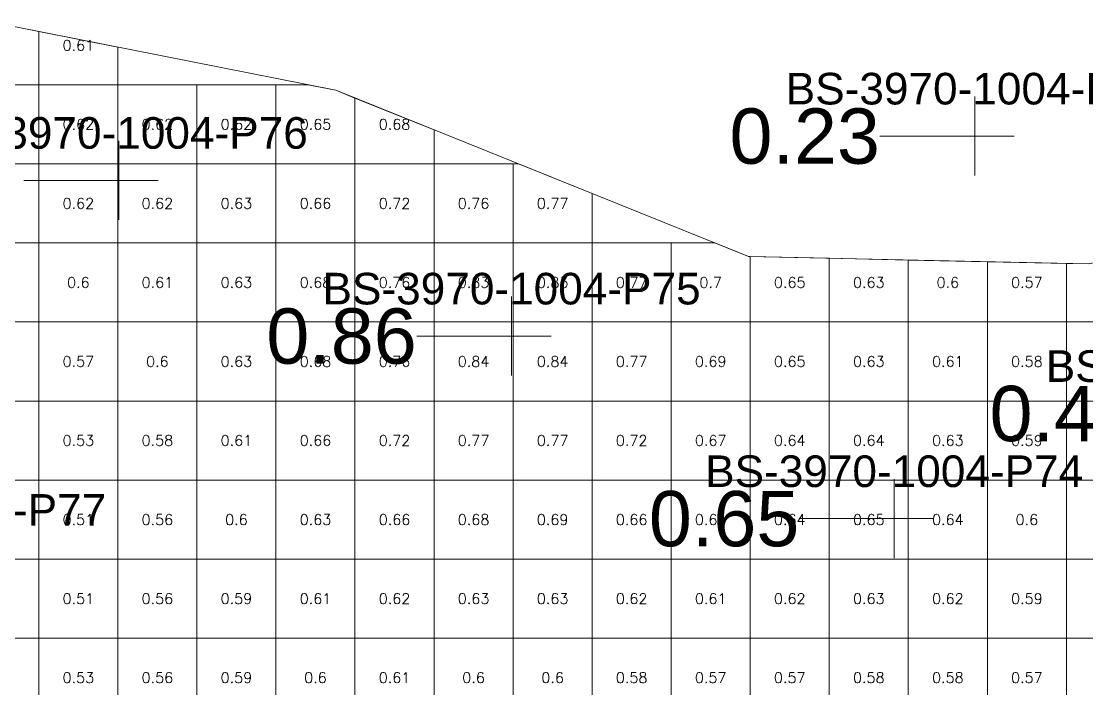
# Model space of a CAD drawing. Header units: inches. Extents: x 469759 to 470079, y 4349683 to 4349873.
# Drawn here: x 469855.99 to 469869.47, y 4349778.85 to 4349787.29 of the extents above; entities that cross this region are included whole.
import ezdxf
from ezdxf.enums import TextEntityAlignment as Align

# ---------------------------------------------------------------- set-up
doc = ezdxf.new("R2010")
doc.units = ezdxf.units.IN
doc.header["$MEASUREMENT"] = 0
for name, color, linetype, lineweight in [('点', 7, 'Continuous', 0), ('爆区方格网', 7, 'Continuous', 0), ('线条', 7, 'Continuous', 0), ('钻孔', 7, 'Continuous', 0)]:
    doc.layers.add(name, color=color, linetype=linetype, lineweight=lineweight)
doc.styles.add('3dmine_textStyle_1', font='txt.shx', dxfattribs={"height": 1, "bigfont": 'gbcbig.shx'})
doc.styles.add('3dmine_textStyle_2', font='arial.ttf', dxfattribs={"height": 1})

msp = doc.modelspace()

# ---------------------------------------------------------------- hatches: boundary and pattern name
at = {"layer": '钻孔', "linetype": 'Continuous', "lineweight": 0, "true_color": 0x808080, "extrusion": (0, 1, 0)}
msp.add_hatch(color=8, dxfattribs=at).paths.add_polyline_path([(-469869.05, 3960), (-469868.05, 3960), (-469868.05, 3972), (-469869.05, 3972)], flags=0)
at = {"layer": '钻孔', "linetype": 'Continuous', "lineweight": 0, "extrusion": (0, 1, 0)}
msp.add_hatch(color=4, dxfattribs=at).paths.add_polyline_path([(-469858.22, 3960.09), (-469857.22, 3960.09), (-469857.22, 3972.09), (-469858.22, 3972.09)], flags=0)
at = {"layer": '钻孔', "linetype": 'Continuous', "lineweight": 0, "true_color": 0x00ffff, "extrusion": (0, 1, 0)}
for points in [[(-469863.19, 3960.18), (-469862.19, 3960.18), (-469862.19, 3972.18), (-469863.19, 3972.18)], [(-469868.03, 3960.08), (-469867.03, 3960.08), (-469867.03, 3972.08), (-469868.03, 3972.08)]]:
    msp.add_hatch(color=4, dxfattribs=at).paths.add_polyline_path(points, flags=0)

# ---------------------------------------------------------------- linework, layer by layer
at = {"color": 4, "linetype": 'Continuous', "lineweight": 0, "elevation": 1987.297}
msp.add_lwpolyline([(469837.3, 4349777.874), (469842.878, 4349781.034), (469847.681, 4349783.943), (469855.547, 4349787.292), (469859.965, 4349786.419), (469865.187, 4349784.317), (469869.485, 4349784.222), (469872.956, 4349784.858), (469874.58, 4349781.706), (469870.408, 4349779.03), (469874.262, 4349774.922), (469876.69, 4349772.16), (469874.272, 4349770.414), (469866.414, 4349769.254), (469861.845, 4349771.213), (469856.754, 4349771.099), (469852.439, 4349771.326), (469850.168, 4349770.343), (469847.292, 4349769.245), (469845.59, 4349771.971), (469846.044, 4349775.075), (469840.744, 4349776.814), (469837.3, 4349777.874), (469837.3, 4349777.874)], dxfattribs=at)
at = {"layer": '点', "color": 138, "linetype": 'Continuous', "lineweight": 0, "true_color": 0x004c4c}
for points, elevation in [([(469868.05, 4349785.34), (469868.05, 4349786.34)], 3972), ([(469868.55, 4349785.84), (469867.55, 4349785.84)], 3972), ([(469862.19, 4349782.81), (469862.19, 4349783.81)], 3972.18), ([(469862.69, 4349783.31), (469861.69, 4349783.31)], 3972.18), ([(469867.03, 4349780.5), (469867.03, 4349781.5)], 3972.08), ([(469867.53, 4349781), (469866.53, 4349781)], 3972.08)]:
    msp.add_lwpolyline(points, dxfattribs=dict(at, elevation=elevation))
at = {"layer": '点', "color": 4, "linetype": 'Continuous', "lineweight": 0, "elevation": 3972.09}
for points in [[(469857.22, 4349784.78), (469857.22, 4349785.78)], [(469857.72, 4349785.28), (469856.72, 4349785.28)]]:
    msp.add_lwpolyline(points, dxfattribs=at)
at = {"layer": '爆区方格网', "color": 4, "linetype": 'Continuous', "lineweight": 0, "elevation": 3972.21}
for points in [[(469856.209, 4349787.161), (469856.209, 4349786.488), (469855.209, 4349786.488), (469855.209, 4349787.148), (469855.547, 4349787.292), (469856.209, 4349787.161)], [(469857.209, 4349786.964), (469857.209, 4349786.488), (469856.209, 4349786.488), (469856.209, 4349787.161), (469857.209, 4349786.964)], [(469856.209, 4349785.488), (469855.209, 4349785.488), (469855.209, 4349786.488), (469856.209, 4349786.488), (469856.209, 4349785.488)], [(469857.209, 4349785.488), (469856.209, 4349785.488), (469856.209, 4349786.488), (469857.209, 4349786.488), (469857.209, 4349785.488)], [(469858.209, 4349785.488), (469857.209, 4349785.488), (469857.209, 4349786.488), (469858.209, 4349786.488), (469858.209, 4349785.488)], [(469859.209, 4349785.488), (469858.209, 4349785.488), (469858.209, 4349786.488), (469859.209, 4349786.488), (469859.209, 4349785.488)], [(469859.965, 4349786.419), (469860.209, 4349786.321), (469860.209, 4349785.488), (469859.209, 4349785.488), (469859.209, 4349786.488), (469859.614, 4349786.488), (469859.965, 4349786.419)], [(469861.209, 4349785.918), (469861.209, 4349785.488), (469860.209, 4349785.488), (469860.209, 4349786.321), (469861.209, 4349785.918)], [(469856.209, 4349784.488), (469855.209, 4349784.488), (469855.209, 4349785.488), (469856.209, 4349785.488), (469856.209, 4349784.488)], [(469857.209, 4349784.488), (469856.209, 4349784.488), (469856.209, 4349785.488), (469857.209, 4349785.488), (469857.209, 4349784.488)], [(469858.209, 4349784.488), (469857.209, 4349784.488), (469857.209, 4349785.488), (469858.209, 4349785.488), (469858.209, 4349784.488)], [(469859.209, 4349784.488), (469858.209, 4349784.488), (469858.209, 4349785.488), (469859.209, 4349785.488), (469859.209, 4349784.488)], [(469860.209, 4349784.488), (469859.209, 4349784.488), (469859.209, 4349785.488), (469860.209, 4349785.488), (469860.209, 4349784.488)], [(469861.209, 4349784.488), (469860.209, 4349784.488), (469860.209, 4349785.488), (469861.209, 4349785.488), (469861.209, 4349784.488)], [(469862.209, 4349784.488), (469861.209, 4349784.488), (469861.209, 4349785.488), (469862.209, 4349785.488), (469862.209, 4349784.488)], [(469863.209, 4349785.113), (469863.209, 4349784.488), (469862.209, 4349784.488), (469862.209, 4349785.488), (469862.277, 4349785.488), (469863.209, 4349785.113)], [(469856.209, 4349783.488), (469855.209, 4349783.488), (469855.209, 4349784.488), (469856.209, 4349784.488), (469856.209, 4349783.488)], [(469857.209, 4349783.488), (469856.209, 4349783.488), (469856.209, 4349784.488), (469857.209, 4349784.488), (469857.209, 4349783.488)], [(469858.209, 4349783.488), (469857.209, 4349783.488), (469857.209, 4349784.488), (469858.209, 4349784.488), (469858.209, 4349783.488)], [(469859.209, 4349783.488), (469858.209, 4349783.488), (469858.209, 4349784.488), (469859.209, 4349784.488), (469859.209, 4349783.488)], [(469860.209, 4349783.488), (469859.209, 4349783.488), (469859.209, 4349784.488), (469860.209, 4349784.488), (469860.209, 4349783.488)], [(469861.209, 4349783.488), (469860.209, 4349783.488), (469860.209, 4349784.488), (469861.209, 4349784.488), (469861.209, 4349783.488)], [(469862.209, 4349783.488), (469861.209, 4349783.488), (469861.209, 4349784.488), (469862.209, 4349784.488), (469862.209, 4349783.488)], [(469863.209, 4349783.488), (469862.209, 4349783.488), (469862.209, 4349784.488), (469863.209, 4349784.488), (469863.209, 4349783.488)], [(469864.209, 4349783.488), (469863.209, 4349783.488), (469863.209, 4349784.488), (469864.209, 4349784.488), (469864.209, 4349783.488)], [(469865.187, 4349784.317), (469865.209, 4349784.317), (469865.209, 4349783.488), (469864.209, 4349783.488), (469864.209, 4349784.488), (469864.762, 4349784.488), (469865.187, 4349784.317)], [(469870.209, 4349783.488), (469869.209, 4349783.488), (469869.209, 4349784.228), (469869.485, 4349784.222), (469870.209, 4349784.354), (469870.209, 4349783.488)], [(469866.209, 4349784.295), (469866.209, 4349783.488), (469865.209, 4349783.488), (469865.209, 4349784.317), (469866.209, 4349784.295)], [(469867.209, 4349784.272), (469867.209, 4349783.488), (469866.209, 4349783.488), (469866.209, 4349784.295), (469867.209, 4349784.272)], [(469868.209, 4349784.25), (469868.209, 4349783.488), (469867.209, 4349783.488), (469867.209, 4349784.272), (469868.209, 4349784.25)], [(469869.209, 4349784.228), (469869.209, 4349783.488), (469868.209, 4349783.488), (469868.209, 4349784.25), (469869.209, 4349784.228)], [(469856.209, 4349782.488), (469855.209, 4349782.488), (469855.209, 4349783.488), (469856.209, 4349783.488), (469856.209, 4349782.488)], [(469857.209, 4349782.488), (469856.209, 4349782.488), (469856.209, 4349783.488), (469857.209, 4349783.488), (469857.209, 4349782.488)], [(469858.209, 4349782.488), (469857.209, 4349782.488), (469857.209, 4349783.488), (469858.209, 4349783.488), (469858.209, 4349782.488)], [(469859.209, 4349782.488), (469858.209, 4349782.488), (469858.209, 4349783.488), (469859.209, 4349783.488), (469859.209, 4349782.488)], [(469860.209, 4349782.488), (469859.209, 4349782.488), (469859.209, 4349783.488), (469860.209, 4349783.488), (469860.209, 4349782.488)], [(469861.209, 4349782.488), (469860.209, 4349782.488), (469860.209, 4349783.488), (469861.209, 4349783.488), (469861.209, 4349782.488)], [(469862.209, 4349782.488), (469861.209, 4349782.488), (469861.209, 4349783.488), (469862.209, 4349783.488), (469862.209, 4349782.488)], [(469863.209, 4349782.488), (469862.209, 4349782.488), (469862.209, 4349783.488), (469863.209, 4349783.488), (469863.209, 4349782.488)], [(469864.209, 4349782.488), (469863.209, 4349782.488), (469863.209, 4349783.488), (469864.209, 4349783.488), (469864.209, 4349782.488)], [(469865.209, 4349782.488), (469864.209, 4349782.488), (469864.209, 4349783.488), (469865.209, 4349783.488), (469865.209, 4349782.488)], [(469866.209, 4349782.488), (469865.209, 4349782.488), (469865.209, 4349783.488), (469866.209, 4349783.488), (469866.209, 4349782.488)], [(469867.209, 4349782.488), (469866.209, 4349782.488), (469866.209, 4349783.488), (469867.209, 4349783.488), (469867.209, 4349782.488)], [(469868.209, 4349782.488), (469867.209, 4349782.488), (469867.209, 4349783.488), (469868.209, 4349783.488), (469868.209, 4349782.488)], [(469869.209, 4349782.488), (469868.209, 4349782.488), (469868.209, 4349783.488), (469869.209, 4349783.488), (469869.209, 4349782.488)], [(469870.209, 4349782.488), (469869.209, 4349782.488), (469869.209, 4349783.488), (469870.209, 4349783.488), (469870.209, 4349782.488)], [(469856.209, 4349781.488), (469855.209, 4349781.488), (469855.209, 4349782.488), (469856.209, 4349782.488), (469856.209, 4349781.488)], [(469857.209, 4349781.488), (469856.209, 4349781.488), (469856.209, 4349782.488), (469857.209, 4349782.488), (469857.209, 4349781.488)], [(469858.209, 4349781.488), (469857.209, 4349781.488), (469857.209, 4349782.488), (469858.209, 4349782.488), (469858.209, 4349781.488)], [(469859.209, 4349781.488), (469858.209, 4349781.488), (469858.209, 4349782.488), (469859.209, 4349782.488), (469859.209, 4349781.488)], [(469860.209, 4349781.488), (469859.209, 4349781.488), (469859.209, 4349782.488), (469860.209, 4349782.488), (469860.209, 4349781.488)], [(469861.209, 4349781.488), (469860.209, 4349781.488), (469860.209, 4349782.488), (469861.209, 4349782.488), (469861.209, 4349781.488)], [(469862.209, 4349781.488), (469861.209, 4349781.488), (469861.209, 4349782.488), (469862.209, 4349782.488), (469862.209, 4349781.488)], [(469863.209, 4349781.488), (469862.209, 4349781.488), (469862.209, 4349782.488), (469863.209, 4349782.488), (469863.209, 4349781.488)], [(469864.209, 4349781.488), (469863.209, 4349781.488), (469863.209, 4349782.488), (469864.209, 4349782.488), (469864.209, 4349781.488)], [(469865.209, 4349781.488), (469864.209, 4349781.488), (469864.209, 4349782.488), (469865.209, 4349782.488), (469865.209, 4349781.488)], [(469866.209, 4349781.488), (469865.209, 4349781.488), (469865.209, 4349782.488), (469866.209, 4349782.488), (469866.209, 4349781.488)], [(469867.209, 4349781.488), (469866.209, 4349781.488), (469866.209, 4349782.488), (469867.209, 4349782.488), (469867.209, 4349781.488)], [(469868.209, 4349781.488), (469867.209, 4349781.488), (469867.209, 4349782.488), (469868.209, 4349782.488), (469868.209, 4349781.488)], [(469869.209, 4349781.488), (469868.209, 4349781.488), (469868.209, 4349782.488), (469869.209, 4349782.488), (469869.209, 4349781.488)], [(469870.209, 4349781.488), (469869.209, 4349781.488), (469869.209, 4349782.488), (469870.209, 4349782.488), (469870.209, 4349781.488)], [(469856.209, 4349780.488), (469855.209, 4349780.488), (469855.209, 4349781.488), (469856.209, 4349781.488), (469856.209, 4349780.488)], [(469857.209, 4349780.488), (469856.209, 4349780.488), (469856.209, 4349781.488), (469857.209, 4349781.488), (469857.209, 4349780.488)], [(469858.209, 4349780.488), (469857.209, 4349780.488), (469857.209, 4349781.488), (469858.209, 4349781.488), (469858.209, 4349780.488)], [(469859.209, 4349780.488), (469858.209, 4349780.488), (469858.209, 4349781.488), (469859.209, 4349781.488), (469859.209, 4349780.488)], [(469860.209, 4349780.488), (469859.209, 4349780.488), (469859.209, 4349781.488), (469860.209, 4349781.488), (469860.209, 4349780.488)], [(469861.209, 4349780.488), (469860.209, 4349780.488), (469860.209, 4349781.488), (469861.209, 4349781.488), (469861.209, 4349780.488)], [(469862.209, 4349780.488), (469861.209, 4349780.488), (469861.209, 4349781.488), (469862.209, 4349781.488), (469862.209, 4349780.488)], [(469863.209, 4349780.488), (469862.209, 4349780.488), (469862.209, 4349781.488), (469863.209, 4349781.488), (469863.209, 4349780.488)], [(469864.209, 4349780.488), (469863.209, 4349780.488), (469863.209, 4349781.488), (469864.209, 4349781.488), (469864.209, 4349780.488)], [(469865.209, 4349780.488), (469864.209, 4349780.488), (469864.209, 4349781.488), (469865.209, 4349781.488), (469865.209, 4349780.488)], [(469866.209, 4349780.488), (469865.209, 4349780.488), (469865.209, 4349781.488), (469866.209, 4349781.488), (469866.209, 4349780.488)], [(469867.209, 4349780.488), (469866.209, 4349780.488), (469866.209, 4349781.488), (469867.209, 4349781.488), (469867.209, 4349780.488)], [(469868.209, 4349780.488), (469867.209, 4349780.488), (469867.209, 4349781.488), (469868.209, 4349781.488), (469868.209, 4349780.488)], [(469869.209, 4349780.488), (469868.209, 4349780.488), (469868.209, 4349781.488), (469869.209, 4349781.488), (469869.209, 4349780.488)], [(469870.209, 4349780.488), (469869.209, 4349780.488), (469869.209, 4349781.488), (469870.209, 4349781.488), (469870.209, 4349780.488)], [(469856.209, 4349779.488), (469855.209, 4349779.488), (469855.209, 4349780.488), (469856.209, 4349780.488), (469856.209, 4349779.488)], [(469857.209, 4349779.488), (469856.209, 4349779.488), (469856.209, 4349780.488), (469857.209, 4349780.488), (469857.209, 4349779.488)], [(469858.209, 4349779.488), (469857.209, 4349779.488), (469857.209, 4349780.488), (469858.209, 4349780.488), (469858.209, 4349779.488)], [(469859.209, 4349779.488), (469858.209, 4349779.488), (469858.209, 4349780.488), (469859.209, 4349780.488), (469859.209, 4349779.488)], [(469860.209, 4349779.488), (469859.209, 4349779.488), (469859.209, 4349780.488), (469860.209, 4349780.488), (469860.209, 4349779.488)], [(469861.209, 4349779.488), (469860.209, 4349779.488), (469860.209, 4349780.488), (469861.209, 4349780.488), (469861.209, 4349779.488)], [(469862.209, 4349779.488), (469861.209, 4349779.488), (469861.209, 4349780.488), (469862.209, 4349780.488), (469862.209, 4349779.488)], [(469863.209, 4349779.488), (469862.209, 4349779.488), (469862.209, 4349780.488), (469863.209, 4349780.488), (469863.209, 4349779.488)], [(469864.209, 4349779.488), (469863.209, 4349779.488), (469863.209, 4349780.488), (469864.209, 4349780.488), (469864.209, 4349779.488)], [(469865.209, 4349779.488), (469864.209, 4349779.488), (469864.209, 4349780.488), (469865.209, 4349780.488), (469865.209, 4349779.488)], [(469866.209, 4349779.488), (469865.209, 4349779.488), (469865.209, 4349780.488), (469866.209, 4349780.488), (469866.209, 4349779.488)], [(469867.209, 4349779.488), (469866.209, 4349779.488), (469866.209, 4349780.488), (469867.209, 4349780.488), (469867.209, 4349779.488)], [(469868.209, 4349779.488), (469867.209, 4349779.488), (469867.209, 4349780.488), (469868.209, 4349780.488), (469868.209, 4349779.488)], [(469869.209, 4349779.488), (469868.209, 4349779.488), (469868.209, 4349780.488), (469869.209, 4349780.488), (469869.209, 4349779.488)], [(469870.209, 4349779.488), (469869.209, 4349779.488), (469869.209, 4349780.488), (469870.209, 4349780.488), (469870.209, 4349779.488)], [(469856.209, 4349778.488), (469855.209, 4349778.488), (469855.209, 4349779.488), (469856.209, 4349779.488), (469856.209, 4349778.488)], [(469857.209, 4349778.488), (469856.209, 4349778.488), (469856.209, 4349779.488), (469857.209, 4349779.488), (469857.209, 4349778.488)], [(469858.209, 4349778.488), (469857.209, 4349778.488), (469857.209, 4349779.488), (469858.209, 4349779.488), (469858.209, 4349778.488)], [(469859.209, 4349778.488), (469858.209, 4349778.488), (469858.209, 4349779.488), (469859.209, 4349779.488), (469859.209, 4349778.488)], [(469860.209, 4349778.488), (469859.209, 4349778.488), (469859.209, 4349779.488), (469860.209, 4349779.488), (469860.209, 4349778.488)], [(469861.209, 4349778.488), (469860.209, 4349778.488), (469860.209, 4349779.488), (469861.209, 4349779.488), (469861.209, 4349778.488)], [(469862.209, 4349778.488), (469861.209, 4349778.488), (469861.209, 4349779.488), (469862.209, 4349779.488), (469862.209, 4349778.488)], [(469863.209, 4349778.488), (469862.209, 4349778.488), (469862.209, 4349779.488), (469863.209, 4349779.488), (469863.209, 4349778.488)], [(469864.209, 4349778.488), (469863.209, 4349778.488), (469863.209, 4349779.488), (469864.209, 4349779.488), (469864.209, 4349778.488)], [(469865.209, 4349778.488), (469864.209, 4349778.488), (469864.209, 4349779.488), (469865.209, 4349779.488), (469865.209, 4349778.488)], [(469866.209, 4349778.488), (469865.209, 4349778.488), (469865.209, 4349779.488), (469866.209, 4349779.488), (469866.209, 4349778.488)], [(469867.209, 4349778.488), (469866.209, 4349778.488), (469866.209, 4349779.488), (469867.209, 4349779.488), (469867.209, 4349778.488)], [(469868.209, 4349778.488), (469867.209, 4349778.488), (469867.209, 4349779.488), (469868.209, 4349779.488), (469868.209, 4349778.488)], [(469869.209, 4349778.488), (469868.209, 4349778.488), (469868.209, 4349779.488), (469869.209, 4349779.488), (469869.209, 4349778.488)], [(469870.209, 4349778.488), (469869.209, 4349778.488), (469869.209, 4349779.488), (469870.209, 4349779.488), (469870.209, 4349778.488)]]:
    msp.add_lwpolyline(points, dxfattribs=at)
at = {"layer": '线条', "color": 138, "linetype": 'Continuous', "lineweight": 0, "true_color": 0x004c4c}
for points, elevation in [([(469868.05, 4349785.84), (469868.05, 4349785.84), (469868.05, 4349785.84)], 3972), ([(469862.19, 4349783.31), (469862.19, 4349783.31), (469862.19, 4349783.31)], 3972.18), ([(469867.03, 4349781), (469867.03, 4349781), (469867.03, 4349781)], 3972.08)]:
    msp.add_lwpolyline(points, dxfattribs=dict(at, elevation=elevation))
at = {"layer": '线条', "color": 4, "linetype": 'Continuous', "lineweight": 0, "elevation": 3972.09}
msp.add_lwpolyline([(469857.22, 4349785.28), (469857.22, 4349785.28), (469857.22, 4349785.28)], dxfattribs=at)
at = {"layer": '钻孔', "color": 8, "linetype": 'Continuous', "lineweight": 0, "true_color": 0x808080}
for elevation in [3972, 3960]:
    msp.add_lwpolyline([(469868.05, 4349785.84), (469866.85, 4349785.84)], dxfattribs=dict(at, elevation=elevation))
at = {"layer": '钻孔', "color": 4, "linetype": 'Continuous', "lineweight": 0}
for elevation in [3972.09, 3960.09]:
    msp.add_lwpolyline([(469857.22, 4349785.28), (469856.02, 4349785.28)], dxfattribs=dict(at, elevation=elevation))
at = {"layer": '钻孔', "color": 4, "linetype": 'Continuous', "lineweight": 0, "true_color": 0x00ffff}
for points, elevation in [([(469862.19, 4349783.31), (469860.99, 4349783.31)], 3972.18), ([(469862.19, 4349783.31), (469860.99, 4349783.31)], 3960.18), ([(469867.03, 4349781), (469865.83, 4349781)], 3972.08), ([(469867.03, 4349781), (469865.83, 4349781)], 3960.08)]:
    msp.add_lwpolyline(points, dxfattribs=dict(at, elevation=elevation))

# ---------------------------------------------------------------- texts
at = {"color": 4, "linetype": 'Continuous', "lineweight": 0, "style": '3dmine_textStyle_1'}
for s, p in [('0.61', (469856.709, 4349786.988, 3972.21)), ('0.62', (469856.709, 4349785.988, 3972.21)), ('0.62', (469857.709, 4349785.988, 3972.21)), ('0.62', (469858.709, 4349785.988, 3972.21)), ('0.65', (469859.709, 4349785.988, 3972.21)), ('0.68', (469860.709, 4349785.988, 3972.21)), ('0.62', (469856.709, 4349784.988, 3972.21)), ('0.62', (469857.709, 4349784.988, 3972.21)), ('0.63', (469858.709, 4349784.988, 3972.21)), ('0.66', (469859.709, 4349784.988, 3972.21)), ('0.72', (469860.709, 4349784.988, 3972.21)), ('0.76', (469861.709, 4349784.988, 3972.21)), ('0.77', (469862.709, 4349784.988, 3972.21)), ('0.6', (469856.709, 4349783.988, 3972.21)), ('0.61', (469857.709, 4349783.988, 3972.21)), ('0.63', (469858.709, 4349783.988, 3972.21)), ('0.68', (469859.709, 4349783.988, 3972.21)), ('0.76', (469860.709, 4349783.988, 3972.21)), ('0.83', (469861.709, 4349783.988, 3972.21)), ('0.83', (469862.709, 4349783.988, 3972.21)), ('0.77', (469863.709, 4349783.988, 3972.21)), ('0.7', (469864.709, 4349783.988, 3972.21)), ('0.65', (469865.709, 4349783.988, 3972.21)), ('0.63', (469866.709, 4349783.988, 3972.21)), ('0.6', (469867.709, 4349783.988, 3972.21)), ('0.57', (469868.709, 4349783.988, 3972.21)), ('0.57', (469856.709, 4349782.988, 3972.21)), ('0.6', (469857.709, 4349782.988, 3972.21)), ('0.63', (469858.709, 4349782.988, 3972.21)), ('0.68', (469859.709, 4349782.988, 3972.21)), ('0.76', (469860.709, 4349782.988, 3972.21)), ('0.84', (469861.709, 4349782.988, 3972.21)), ('0.84', (469862.709, 4349782.988, 3972.21)), ('0.77', (469863.709, 4349782.988, 3972.21)), ('0.69', (469864.709, 4349782.988, 3972.21)), ('0.65', (469865.709, 4349782.988, 3972.21)), ('0.63', (469866.709, 4349782.988, 3972.21)), ('0.61', (469867.709, 4349782.988, 3972.21)), ('0.58', (469868.709, 4349782.988, 3972.21)), ('0.53', (469856.709, 4349781.988, 3972.21)), ('0.58', (469857.709, 4349781.988, 3972.21)), ('0.61', (469858.709, 4349781.988, 3972.21)), ('0.66', (469859.709, 4349781.988, 3972.21)), ('0.72', (469860.709, 4349781.988, 3972.21)), ('0.77', (469861.709, 4349781.988, 3972.21)), ('0.77', (469862.709, 4349781.988, 3972.21)), ('0.72', (469863.709, 4349781.988, 3972.21)), ('0.67', (469864.709, 4349781.988, 3972.21)), ('0.64', (469865.709, 4349781.988, 3972.21)), ('0.64', (469866.709, 4349781.988, 3972.21)), ('0.63', (469867.709, 4349781.988, 3972.21)), ('0.59', (469868.709, 4349781.988, 3972.21)), ('0.51', (469856.709, 4349780.988, 3972.21)), ('0.56', (469857.709, 4349780.988, 3972.21)), ('0.6', (469858.709, 4349780.988, 3972.21)), ('0.63', (469859.709, 4349780.988, 3972.21)), ('0.66', (469860.709, 4349780.988, 3972.21)), ('0.68', (469861.709, 4349780.988, 3972.21)), ('0.69', (469862.709, 4349780.988, 3972.21)), ('0.66', (469863.709, 4349780.988, 3972.21)), ('0.64', (469864.709, 4349780.988, 3972.21)), ('0.64', (469865.709, 4349780.988, 3972.21)), ('0.65', (469866.709, 4349780.988, 3972.21)), ('0.64', (469867.709, 4349780.988, 3972.21)), ('0.6', (469868.709, 4349780.988, 3972.21)), ('0.51', (469856.709, 4349779.988, 3972.21)), ('0.56', (469857.709, 4349779.988, 3972.21)), ('0.59', (469858.709, 4349779.988, 3972.21)), ('0.61', (469859.709, 4349779.988, 3972.21)), ('0.62', (469860.709, 4349779.988, 3972.21)), ('0.63', (469861.709, 4349779.988, 3972.21)), ('0.63', (469862.709, 4349779.988, 3972.21)), ('0.62', (469863.709, 4349779.988, 3972.21)), ('0.61', (469864.709, 4349779.988, 3972.21)), ('0.62', (469865.709, 4349779.988, 3972.21)), ('0.63', (469866.709, 4349779.988, 3972.21)), ('0.62', (469867.709, 4349779.988, 3972.21)), ('0.59', (469868.709, 4349779.988, 3972.21)), ('0.53', (469856.709, 4349778.988, 3972.21)), ('0.56', (469857.709, 4349778.988, 3972.21)), ('0.59', (469858.709, 4349778.988, 3972.21)), ('0.6', (469859.709, 4349778.988, 3972.21)), ('0.61', (469860.709, 4349778.988, 3972.21)), ('0.6', (469861.709, 4349778.988, 3972.21)), ('0.6', (469862.709, 4349778.988, 3972.21)), ('0.58', (469863.709, 4349778.988, 3972.21)), ('0.57', (469864.709, 4349778.988, 3972.21)), ('0.57', (469865.709, 4349778.988, 3972.21)), ('0.58', (469866.709, 4349778.988, 3972.21)), ('0.58', (469867.709, 4349778.988, 3972.21)), ('0.57', (469868.709, 4349778.988, 3972.21))]:
    msp.add_text(s, height=0.1333, dxfattribs=at).set_placement(p, align=Align.MIDDLE_CENTER)
at = {"layer": '钻孔', "color": 138, "linetype": 'Continuous', "lineweight": 0, "true_color": 0x004c4c, "style": '3dmine_textStyle_2'}
for s, p in [('BS-3970-1004-P68', (469868.05, 4349786.24, 3972)), ('BS-3970-1004-P76', (469857.22, 4349785.68, 3972.09)), ('BS-3970-1004-P75', (469862.19, 4349783.71, 3972.18)), ('BS-3970-1004-P69', (469871.34, 4349782.73, 3972.15)), ('BS-3970-1004-P74', (469867.03, 4349781.4, 3972.08))]:
    msp.add_text(s, height=0.4, dxfattribs=at).set_placement(p, align=Align.CENTER)
at = {"layer": '钻孔', "color": 8, "linetype": 'Continuous', "lineweight": 0, "true_color": 0x808080, "style": '3dmine_textStyle_2'}
for s, p in [('0.23', (469866.85, 4349785.84, 3966)), ('0.48', (469870.14, 4349782.33, 3966.15))]:
    msp.add_text(s, height=0.7, dxfattribs=at).set_placement(p, align=Align.MIDDLE_RIGHT)
at = {"layer": '钻孔', "color": 4, "linetype": 'Continuous', "lineweight": 0, "true_color": 0x00ffff, "style": '3dmine_textStyle_2'}
for s, p in [('0.86', (469860.99, 4349783.31, 3966.18)), ('0.65', (469865.83, 4349781, 3966.08))]:
    msp.add_text(s, height=0.7, dxfattribs=at).set_placement(p, align=Align.MIDDLE_RIGHT)
at = {"layer": '钻孔', "color": 4, "linetype": 'Continuous', "lineweight": 0, "style": '3dmine_textStyle_2'}
msp.add_text('BS-3970-1004-P77', height=0.4, dxfattribs=at).set_placement((469854.67, 4349780.91, 3972.19), align=Align.CENTER)

doc.saveas('drawing.dxf')
